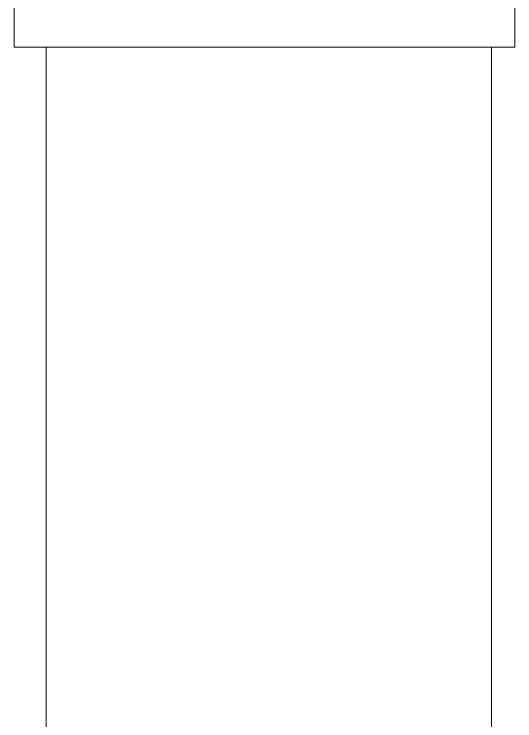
# Model space of a CAD drawing. Header units: millimetres. Extents: x -667 to -468, y -723 to -475.
# Drawn here: x -567.7728 to -567.4353, y -488.4794 to -488.0028 of the extents above; entities that cross this region are included whole.
import ezdxf

# ---------------------------------------------------------------- set-up
doc = ezdxf.new("R2010")
doc.units = ezdxf.units.MM
doc.layers.add('dinding', color=36, linetype='Continuous', lineweight=9)

msp = doc.modelspace()

# ---------------------------------------------------------------- linework, layer by layer
at = {"layer": 'dinding'}
for p, q in [((-567.77276, -487.98493), (-567.77276, -488.02493)), ((-567.43532, -487.98493), (-567.43532, -488.02493)), ((-567.76284, -488.02493), (-567.77276, -488.02493)), ((-567.43532, -488.02493), (-567.76284, -488.02493)), ((-567.75112, -491.04493), (-567.75112, -488.02493)), ((-567.45112, -491.04493), (-567.45112, -488.02493))]:
    msp.add_line(p, q, dxfattribs=at)

doc.saveas('drawing.dxf')
